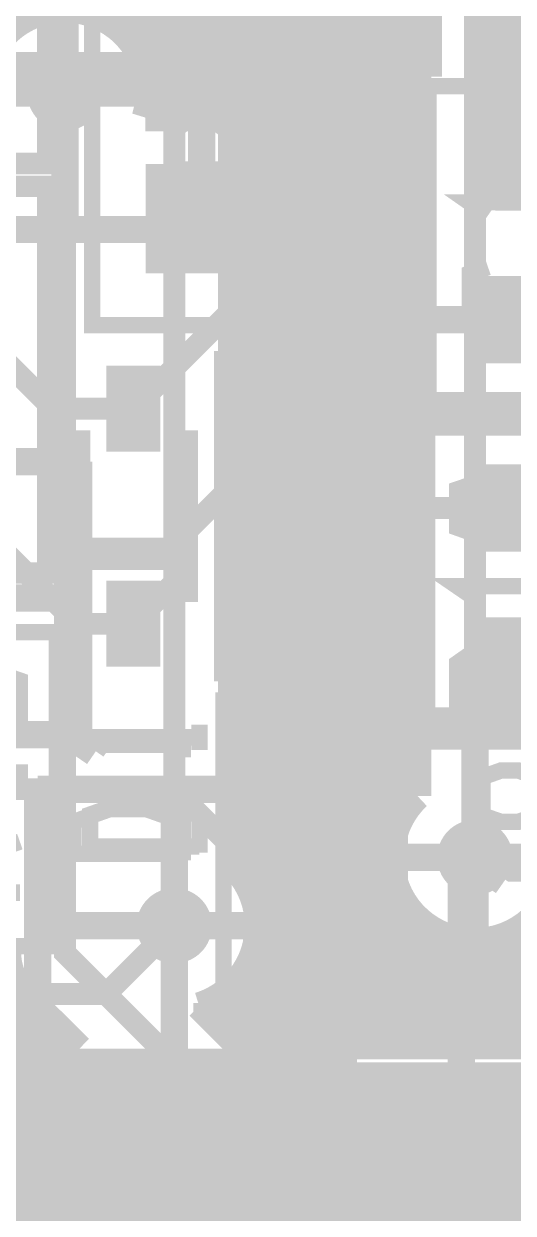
# Model space of a CAD drawing. Extents: x -1 to 101, y -64 to 41.
# Drawn here: x 69.72 to 74.27, y 13.84 to 24.9 of the extents above; entities that cross this region are included whole.
import ezdxf

# ---------------------------------------------------------------- set-up
doc = ezdxf.new("R2010")
doc.units = 0
doc.header["$MEASUREMENT"] = 0
doc.layers.get('0').update_dxf_attribs({"linetype": 'CONTINUOUS'})
for name, color, linetype in [('22-313-0_AST', 7, 'CONTINUOUS'), ('22-313-0_BOT', 7, 'CONTINUOUS'), ('22-313-0_DRD', 2, 'CONTINUOUS'), ('22-313-0_SMT', 3, 'CONTINUOUS'), ('22-313-0_SPT', 5, 'CONTINUOUS'), ('22-313-0_SST', 10, 'CONTINUOUS'), ('22-313-0_TOP', 14, 'CONTINUOUS'), ('THRUHOLE_TAP', 11, 'CONTINUOUS')]:
    doc.layers.add(name, color=color, linetype=linetype)

# ---------------------------------------------------------------- blocks, each defined once
blk = doc.blocks.new('RECTANGLE_5')
blk.add_solid([(0.25019, 0.40005), (0.25019, -0.40005), (-0.25019, 0.40005), (-0.25019, -0.40005)])
blk = doc.blocks.new('ROUND_47')
at = {"const_width": 0.35052}
blk.add_lwpolyline([(-0.17526, 0, 1), (0.17526, 0, 1)], format="xyb", close=True, dxfattribs=at)
blk = doc.blocks.new('RECTANGLE_2')
blk.add_solid([(0.4826, 0.4064), (0.4826, -0.4064), (-0.4826, 0.4064), (-0.4826, -0.4064)])
blk = doc.blocks.new('RECTANGLE_38')
blk.add_solid([(0.9017, 0.508), (0.9017, -0.508), (-0.9017, 0.508), (-0.9017, -0.508)])
blk = doc.blocks.new('ROUND_60')
at = {"const_width": 0.10033}
blk.add_lwpolyline([(-0.050164, 0, 1), (0.050164, 0, 1)], format="xyb", close=True, dxfattribs=at)

msp = doc.modelspace()

# ---------------------------------------------------------------- linework, layer by layer
at = {"layer": '22-313-0_AST'}
for points, const_width in [([(70.358, 27.432), (70.358, 22.098), (73.152, 22.098), (73.152, 27.432), (70.358, 27.432)], 0.1524), ([(69.94398, 23.60168), (65.94602, 23.60168), (65.94602, 27.19832), (69.94398, 27.19832), (69.94398, 23.60168)], 0.20066), ([(72.12584, 24.85898), (72.12584, 24.384), (71.44766, 24.85898), (71.27748, 24.85898), (71.10984, 24.80056), (71.10984, 24.44496), (71.27748, 24.384)], 0.1524), ([(75.1205, 21.3995), (75.1205, 24.3205), (73.4822, 24.3205), (73.4822, 21.3995), (75.1205, 21.3995)], 0.1524), ([(71.61784, 23.5458), (71.61784, 23.9014), (71.44766, 24.02078), (71.27748, 24.02078), (71.10984, 23.9014), (71.10984, 23.5458), (72.12584, 23.5458)], 0.1524), ([(71.61784, 23.84298), (72.12584, 24.02078)], 0.1524), ([(69.94398, 19.79168), (65.94602, 19.79168), (65.94602, 23.38832), (69.94398, 23.38832), (69.94398, 19.79168)], 0.20066), ([(74.88174, 23.23846), (73.86574, 23.23846), (74.03592, 23.11908)], 0.1524), ([(74.71156, 22.63648), (74.88174, 22.57806), (74.88174, 22.22246), (74.71156, 22.1615), (74.03592, 22.1615), (73.86574, 22.22246), (73.86574, 22.57806), (74.03592, 22.63648)], 0.1524), ([(71.5645, 21.7805), (71.5645, 18.8595), (73.2028, 18.8595), (73.2028, 21.7805), (71.5645, 21.7805)], 0.1524), ([(72.8599, 21.16074), (71.8439, 21.51634), (71.8439, 21.04136)], 0.1524), ([(73.4695, 21.1455), (73.4695, 18.2245), (75.1078, 18.2245), (75.1078, 21.1455), (73.4695, 21.1455)], 0.1524), ([(70.34022, 19.6215), (70.23862, 19.6215), (70.23862, 21.0185), (70.34022, 21.0185)], 0.20066), ([(71.13778, 21.0185), (71.23938, 21.0185), (71.23938, 19.6215), (71.13778, 19.6215)], 0.20066), ([(72.8599, 20.67814), (72.8599, 20.44192)], 0.1524), ([(74.2569, 20.56892), (74.2569, 20.21332), (74.08926, 20.15236), (73.91908, 20.15236), (73.7489, 20.21332), (73.7489, 20.56892), (73.91908, 20.62734), (74.08926, 20.62734), (74.7649, 20.39112)], 0.1524), ([(72.8599, 20.55876), (71.8439, 20.55876), (72.01408, 20.44192)], 0.1524), ([(70.23862, 19.92122), (70.23862, 20.02028), (71.23938, 20.02028), (71.23938, 19.92122), (70.23862, 19.92122)], 0.20066), ([(72.3519, 19.48434), (72.3519, 19.83994), (72.18426, 19.95932), (72.01408, 19.95932), (71.8439, 19.83994), (71.8439, 19.48434), (72.8599, 19.48434)], 0.1524), ([(72.3519, 19.78152), (72.8599, 19.95932)], 0.1524), ([(74.7649, 19.66976), (73.7489, 19.66976), (73.91908, 19.55292)], 0.1524), ([(68.3895, 19.2405), (68.3895, 16.3195), (70.0278, 16.3195), (70.0278, 19.2405), (68.3895, 19.2405)], 0.1524), ([(74.2569, 18.59534), (74.2569, 18.95094), (74.08926, 19.07032), (73.91908, 19.07032), (73.7489, 18.95094), (73.7489, 18.59534), (74.7649, 18.59534)], 0.1524), ([(74.2569, 18.89252), (74.7649, 19.07032)], 0.1524), ([(69.1769, 18.43532), (69.1769, 18.79092), (69.34708, 18.84934), (69.51726, 18.84934), (69.6849, 18.79092), (69.6849, 18.43532), (69.51726, 18.37436), (69.34708, 18.37436), (68.6689, 18.61312)], 0.1524), ([(73.2155, 15.6845), (73.2155, 18.6055), (71.5772, 18.6055), (71.5772, 15.6845), (73.2155, 15.6845)], 0.1524), ([(71.35368, 18.38198), (71.35368, 18.14576)], 0.1524), ([(71.35368, 18.2626), (70.33768, 18.2626), (70.50532, 18.14576)], 0.1524), ([(72.84974, 18.2245), (72.84974, 17.98828)], 0.1524), ([(72.84974, 18.10766), (71.83374, 18.10766), (72.00392, 17.98828)], 0.1524), ([(69.6849, 18.01114), (69.6849, 17.77492)], 0.1524), ([(69.6849, 17.89176), (68.6689, 17.89176), (68.83908, 17.77492)], 0.1524), ([(71.35368, 17.18818), (71.35368, 17.54378), (71.01332, 17.66316), (70.6755, 17.66316), (70.33768, 17.54378), (70.33768, 17.18818)], 0.1524), ([(72.84974, 17.50568), (72.84974, 17.0307), (72.17156, 17.50568), (72.00392, 17.50568), (71.83374, 17.44726), (71.83374, 17.09166), (72.00392, 17.0307)], 0.1524), ([(69.1769, 16.81734), (69.1769, 17.17294), (69.00926, 17.29232), (68.83908, 17.29232), (68.6689, 17.17294), (68.6689, 16.81734), (69.6849, 16.81734)], 0.1524), ([(69.1769, 17.11452), (69.6849, 17.29232)], 0.1524), ([(71.35368, 17.2466), (70.33768, 17.2466)], 0.1524), ([(72.34174, 16.1925), (72.34174, 16.5481), (72.17156, 16.66748), (72.00392, 16.66748), (71.83374, 16.5481), (71.83374, 16.1925), (72.84974, 16.1925)], 0.1524), ([(72.34174, 16.48968), (72.84974, 16.66748)], 0.1524)]:
    msp.add_lwpolyline(points, dxfattribs=dict(at, const_width=const_width))
at = {"layer": '22-313-0_BOT'}
for points, const_width in [([(72.7964, 35.92322), (72.7964, 15.3924)], 0.254), ([(73.025, 35.69462), (73.025, 15.3924)], 0.254), ([(73.914, 17.145), (73.914, 33.02)], 0.2032), ([(73.2536, 32.6009), (73.2536, 17.56156)], 0.254), ([(73.3806, 32.4485), (73.3806, 17.7165)], 0.254), ([(70.5104, 27.72156), (70.5104, 24.92502)], 0.254), ([(70.2818, 27.49042), (70.2818, 25.01646)], 0.254), ([(72.009, 27.559), (71.12, 26.67), (71.12, 16.51)], 0.2032), ([(72.5678, 27.0129), (72.5678, 15.3924)], 0.254), ([(69.8246, 26.94178), (69.8246, 24.98598)], 0.254), ([(72.1106, 26.7843), (72.1106, 15.3924)], 0.254), ([(72.3392, 26.85034), (72.3392, 15.3924)], 0.254), ([(69.596, 26.74874), (69.596, 24.85136)], 0.254), ([(70.5866, 26.67), (70.5866, 24.87168)], 0.254), ([(71.882, 26.67762), (71.882, 16.68272)], 0.254), ([(71.6534, 26.44902), (71.6534, 17.0815)], 0.254), ([(69.93128, 25.019), (53.8734, 25.019)], 0.254), ([(70.5866, 25.019), (70.27672, 25.019)], 0.254), ([(73.3806, 25.019), (71.6534, 25.019)], 0.254), ([(73.3806, 24.7904), (71.6534, 24.7904)], 0.254), ([(73.3806, 24.5618), (71.6534, 24.5618)], 0.254), ([(90.424, 24.511), (83.947, 24.511), (83.947, 18.161), (79.756, 13.97), (73.279, 13.97), (73.279, 7.366)], 0.254), ([(73.3806, 24.3332), (71.6534, 24.3332)], 0.254), ([(76.708, 15.875), (75.692, 14.859), (71.501, 14.859), (70.104, 16.256), (70.104, 24.257)], 0.2032), ([(73.3806, 24.1046), (71.6534, 24.1046)], 0.254), ([(73.3806, 23.876), (71.6534, 23.876)], 0.254), ([(73.3806, 23.6474), (71.6534, 23.6474)], 0.254), ([(73.3806, 23.4188), (71.6534, 23.4188)], 0.254), ([(73.3806, 23.1902), (71.6534, 23.1902)], 0.254), ([(73.3806, 22.9616), (71.6534, 22.9616)], 0.254), ([(73.3806, 22.733), (71.6534, 22.733)], 0.254), ([(73.3806, 22.5044), (71.6534, 22.5044)], 0.254), ([(73.3806, 22.2758), (71.6534, 22.2758)], 0.254), ([(73.3806, 22.0472), (71.6534, 22.0472)], 0.254), ([(73.3806, 21.8186), (71.6534, 21.8186)], 0.254), ([(73.3806, 21.59), (71.6534, 21.59)], 0.254), ([(73.3806, 21.3614), (71.6534, 21.3614)], 0.254), ([(73.3806, 21.1328), (71.6534, 21.1328)], 0.254), ([(73.3806, 20.9042), (71.6534, 20.9042)], 0.254), ([(73.3806, 20.6756), (71.6534, 20.6756)], 0.254), ([(73.3806, 20.447), (71.6534, 20.447)], 0.254), ([(73.3806, 20.2184), (71.6534, 20.2184)], 0.254), ([(73.3806, 19.9898), (71.6534, 19.9898)], 0.254), ([(73.3806, 19.7612), (71.6534, 19.7612)], 0.254), ([(70.8025, 11.2395), (70.8025, 13.0175), (67.564, 16.256), (67.564, 19.685)], 0.2032), ([(73.3806, 19.5326), (71.6534, 19.5326)], 0.254), ([(73.3806, 19.304), (71.6534, 19.304)], 0.254), ([(73.3806, 19.0754), (71.6534, 19.0754)], 0.254), ([(73.3806, 18.8468), (71.6534, 18.8468)], 0.254), ([(73.3806, 18.6182), (71.6534, 18.6182)], 0.254), ([(73.3806, 18.3896), (71.6534, 18.3896)], 0.254), ([(73.3806, 18.161), (71.6534, 18.161)], 0.254), ([(73.3806, 17.9324), (71.6534, 17.9324)], 0.254), ([(73.3679, 17.7038), (71.6534, 17.7038)], 0.254), ([(73.20534, 17.4752), (71.6534, 17.4752)], 0.254), ([(73.1393, 17.2466), (71.6534, 17.2466)], 0.254), ([(73.14184, 17.018), (71.71436, 17.018)], 0.254), ([(73.21804, 16.7894), (71.84898, 16.7894)], 0.254), ([(73.2536, 16.7259), (73.2536, 15.3924)], 0.254), ([(73.3933, 16.5608), (71.89978, 16.5608)], 0.254), ([(73.4822, 16.49222), (73.4822, 15.3924)], 0.254), ([(73.7108, 16.39062), (73.7108, 15.3924)], 0.254), ([(73.9394, 16.36268), (73.9394, 15.3924)], 0.254), ([(74.168, 16.40586), (74.168, 15.3924)], 0.254), ([(76.073, 16.3322), (71.87946, 16.3322)], 0.254), ([(71.882, 16.33728), (71.882, 15.3924)], 0.254), ([(69.596, 16.09344), (69.596, 15.367)], 0.254), ([(75.96124, 16.1036), (71.78802, 16.1036)], 0.254), ([(71.6534, 15.9385), (71.6534, 15.46098)], 0.254), ([(69.73062, 15.875), (68.69938, 15.875)], 0.254), ([(69.72554, 15.87754), (70.23862, 15.367)], 0.254), ([(75.92568, 15.875), (71.57466, 15.875)], 0.254), ([(69.8246, 15.78102), (69.8246, 15.367)], 0.254), ([(71.35114, 15.76324), (71.72198, 15.3924)], 0.254), ([(71.4248, 15.79118), (71.4248, 15.68958)], 0.254), ([(69.95922, 15.6464), (68.92798, 15.6464)], 0.254), ([(75.72502, 15.6464), (71.46798, 15.6464)], 0.254), ([(70.0532, 15.55242), (70.0532, 15.367)], 0.254), ([(70.18782, 15.4178), (69.15658, 15.4178)], 0.254), ([(70.23862, 15.367), (69.20738, 15.367)], 0.254), ([(75.49642, 15.4178), (71.69658, 15.4178)], 0.254), ([(75.47102, 15.3924), (71.72198, 15.3924)], 0.254), ([(73.5076, 13.97), (73.5076, 7.366)], 0.254), ([(73.7362, 13.97), (73.7362, 7.366)], 0.254), ([(73.9648, 13.97), (73.9648, 7.366)], 0.254), ([(74.1934, 13.97), (74.1934, 7.366)], 0.254), ([(88.3158, 13.7668), (73.279, 13.7668)], 0.254)]:
    msp.add_lwpolyline(points, dxfattribs=dict(at, const_width=const_width))
at = {"layer": '22-313-0_BOT', "const_width": 0.254}
for points in [[(70.104, 25.03932, 0.4142136), (69.32168, 24.257)], [(70.5866, 24.87168, 0.1679541), (70.104, 25.03849)], [(73.3806, 17.7165, 0.2078862), (73.13225, 17.145)], [(73.13168, 17.145, 0.4142136), (73.914, 16.36268)], [(73.914, 16.36268, 0.4142136), (74.69632, 17.145)], [(71.90232, 16.51, 0.2078862), (71.65379, 17.08192)], [(71.35114, 15.76324, 0.3287909), (71.90232, 16.51)], [(69.5706, 16.256, 0.1989124), (69.72683, 15.87883)], [(69.5706, 16.256, 0.1989124), (69.72683, 15.87883)]]:
    msp.add_lwpolyline(points, format="xyb", dxfattribs=at)
at = {"layer": '22-313-0_DRD', "const_width": 0.254}
for points in [[(70.104, 27.051), (70.104, 24.511)], [(70.104, 27.051), (70.104, 24.511)], [(71.374, 24.511), (71.374, 27.051)], [(71.374, 24.511), (71.374, 27.051)], [(70.104, 25.527), (70.104, 22.987)], [(71.374, 22.987), (71.374, 25.527)], [(68.834, 24.511), (71.374, 24.511)], [(68.834, 24.511), (71.374, 24.511)], [(71.374, 24.257), (68.834, 24.257)], [(68.834, 22.987), (71.374, 22.987)], [(70.231, 20.828), (67.691, 20.828)], [(70.231, 18.288), (70.231, 20.828)], [(70.231, 19.558), (67.691, 19.558)], [(72.644, 18.415), (72.644, 15.875)], [(75.184, 18.415), (72.644, 18.415)], [(73.914, 18.415), (73.914, 15.875)], [(67.691, 18.288), (70.231, 18.288)], [(69.85, 17.78), (69.85, 15.24)], [(72.39, 17.78), (69.85, 17.78)], [(71.12, 17.78), (71.12, 15.24)], [(72.39, 15.24), (72.39, 17.78)], [(72.517, 17.145), (72.517, 14.605)], [(75.057, 17.145), (72.517, 17.145)], [(75.184, 17.145), (72.644, 17.145)], [(73.787, 17.145), (73.787, 14.605)], [(72.39, 16.51), (69.85, 16.51)], [(75.057, 15.875), (72.517, 15.875)], [(72.644, 15.875), (75.184, 15.875)], [(69.85, 15.24), (72.39, 15.24)], [(72.517, 14.605), (75.057, 14.605)]]:
    msp.add_lwpolyline(points, dxfattribs=at)
at = {"layer": '22-313-0_SST'}
for points, const_width in [([(70.358, 27.432), (73.152, 27.432), (73.152, 22.098), (70.358, 22.098), (70.358, 27.432)], 0.1524), ([(69.94398, 23.60168), (69.94398, 27.19832), (65.94602, 27.19832), (65.94602, 23.60168), (69.94398, 23.60168)], 0.20066), ([(74.86142, 25.1841), (75.02906, 25.12568), (75.02906, 24.77008), (74.86142, 24.71166), (74.18324, 24.71166), (74.01306, 24.77008), (74.01306, 25.12568), (74.18324, 25.1841)], 0.1524), ([(75.1205, 21.3995), (75.1205, 24.3205), (73.4822, 24.3205), (73.4822, 21.3995), (75.1205, 21.3995)], 0.1524), ([(69.94398, 19.79168), (69.94398, 23.38832), (65.94602, 23.38832), (65.94602, 19.79168), (69.94398, 19.79168)], 0.20066), ([(71.5645, 21.7805), (71.5645, 18.8595), (73.2028, 18.8595), (73.2028, 21.7805), (71.5645, 21.7805)], 0.1524), ([(72.96658, 21.02612), (71.95058, 21.38172), (71.95058, 20.90674)], 0.1524), ([(73.4695, 21.1455), (73.4695, 18.2245), (75.1078, 18.2245), (75.1078, 21.1455), (73.4695, 21.1455)], 0.1524), ([(70.34022, 21.0185), (70.23862, 21.0185), (70.23862, 19.6215), (70.34022, 19.6215)], 0.1524), ([(71.13778, 19.6215), (71.23938, 19.6215), (71.23938, 21.0185), (71.13778, 21.0185)], 0.1524), ([(72.96658, 20.54352), (72.96658, 20.30476)], 0.1524), ([(72.96658, 20.42414), (71.95058, 20.42414), (72.12076, 20.30476)], 0.1524), ([(70.23862, 19.92122), (70.23862, 20.02028), (71.23938, 20.02028), (71.23938, 19.92122), (70.23862, 19.92122)], 0.1524), ([(72.45858, 19.34972), (72.45858, 19.70532), (72.2884, 19.82216), (72.12076, 19.82216), (71.95058, 19.70532), (71.95058, 19.34972), (72.96658, 19.34972)], 0.1524), ([(72.45858, 19.64436), (72.96658, 19.82216)], 0.1524), ([(68.3895, 19.2405), (68.3895, 16.3195), (70.0278, 16.3195), (70.0278, 19.2405), (68.3895, 19.2405)], 0.1524), ([(73.2155, 15.6845), (73.2155, 18.6055), (71.5772, 18.6055), (71.5772, 15.6845), (73.2155, 15.6845)], 0.1524), ([(71.19874, 18.3134), (71.19874, 18.07718)], 0.1524), ([(71.19874, 18.19402), (70.18274, 18.19402), (70.35292, 18.07718)], 0.1524), ([(74.49058, 17.89176), (74.49058, 17.53616), (74.3204, 17.47774), (74.15276, 17.47774), (73.98258, 17.53616), (73.98258, 17.89176), (74.15276, 17.95272), (74.3204, 17.95272), (74.99858, 17.71396)], 0.1524), ([(71.19874, 17.1196), (71.19874, 17.4752), (70.86092, 17.59458), (70.52056, 17.59458), (70.18274, 17.4752), (70.18274, 17.1196)], 0.1524), ([(71.19874, 17.17802), (70.18274, 17.17802)], 0.1524), ([(74.99858, 16.99514), (73.98258, 16.99514), (74.15276, 16.87576)], 0.1524), ([(74.49058, 15.92072), (74.49058, 16.27632), (74.3204, 16.39316), (74.15276, 16.39316), (73.98258, 16.27632), (73.98258, 15.92072), (74.99858, 15.92072)], 0.1524), ([(72.74306, 15.31366), (72.74306, 15.0749)], 0.1524), ([(72.74306, 15.19428), (71.72706, 15.19428), (71.89724, 15.0749)], 0.1524), ([(72.74306, 14.5923), (72.74306, 14.11986), (72.06742, 14.5923), (71.89724, 14.5923), (71.72706, 14.53388), (71.72706, 14.17828), (71.89724, 14.11986)], 0.1524)]:
    msp.add_lwpolyline(points, dxfattribs=dict(at, const_width=const_width))
at = {"layer": '22-313-0_TOP'}
for points, const_width in [([(83.185, 26.7462), (83.185, 18.415), (78.74, 13.97), (67.437, 13.97)], 2.54), ([(70.3834, 27.6606), (70.3834, 24.98598)], 0.254), ([(73.1266, 27.6606), (73.1266, 21.8694)], 0.254), ([(73.3552, 27.6606), (73.3552, 20.9296)], 0.254), ([(69.9262, 27.10688), (69.9262, 25.01646)], 0.254), ([(74.295, 23.5712), (74.295, 26.035), (75.0062, 26.7462), (76.2, 26.7462)], 0.762), ([(73.4822, 26.035), (73.4822, 24.4094)], 0.254), ([(70.612, 25.5016), (70.612, 24.85136)], 0.254), ([(70.8406, 25.5016), (70.8406, 24.51862)], 0.254), ([(71.0692, 25.5016), (71.0692, 24.0284)], 0.254), ([(71.2978, 25.5016), (71.2978, 24.0284)], 0.254), ([(71.5264, 25.5016), (71.5264, 24.0284)], 0.254), ([(71.755, 25.5016), (71.755, 24.0284)], 0.254), ([(71.9836, 25.5016), (71.9836, 24.0284)], 0.254), ([(72.2122, 25.5016), (72.2122, 24.0284)], 0.254), ([(72.4408, 25.5016), (72.4408, 24.0284)], 0.254), ([(72.6694, 25.5016), (72.6694, 24.0284)], 0.254), ([(72.898, 25.5016), (72.898, 24.0284)], 0.254), ([(69.8754, 25.28062), (69.8754, 25.00376)], 0.254), ([(73.4822, 24.9682), (70.42658, 24.9682)], 0.254), ([(73.4822, 24.7396), (70.71868, 24.7396)], 0.254), ([(73.4822, 24.511), (70.84314, 24.511)], 0.254), ([(70.104, 24.257), (69.91096, 24.45004), (68.99402, 24.45004)], 0.2032), ([(73.3806, 24.4094), (73.3806, 22.987)], 0.254), ([(73.4822, 24.4094), (73.3806, 24.4094)], 0.254), ([(73.3806, 24.2824), (70.88378, 24.2824)], 0.254), ([(73.0885, 24.0284), (70.85076, 24.0284)], 0.254), ([(73.3806, 24.0538), (70.85838, 24.0538)], 0.254), ([(73.0885, 24.0284), (73.0885, 22.1488)], 0.254), ([(73.3806, 23.8252), (73.0885, 23.8252)], 0.254), ([(73.3806, 23.5966), (73.0885, 23.5966)], 0.254), ([(74.295, 23.5712), (76.18476, 23.5712), (76.2, 23.55596)], 0.381), ([(73.3806, 23.368), (73.0885, 23.368)], 0.254), ([(73.3806, 23.1394), (73.0885, 23.1394)], 0.254), ([(71.755, 23.0886), (71.755, 22.33676), (70.739, 21.32076)], 0.2032), ([(73.3806, 22.9108), (73.0885, 22.9108)], 0.254), ([(73.3806, 22.987), (73.3806, 22.733)], 0.254), ([(73.3806, 22.6822), (73.0885, 22.6822)], 0.254), ([(73.3806, 22.733), (73.3806, 21.3106)], 0.254), ([(70.739, 21.32076), (69.99224, 21.32076), (68.99402, 22.31898), (68.99402, 22.53996)], 0.2032), ([(73.3806, 22.4536), (73.0885, 22.4536)], 0.254), ([(73.0885, 22.1488), (72.25284, 22.1488)], 0.254), ([(72.4408, 22.1488), (72.4408, 21.8694)], 0.254), ([(72.6694, 22.1488), (72.6694, 21.8694)], 0.254), ([(72.898, 22.1488), (72.898, 21.8694)], 0.254), ([(73.3806, 22.225), (73.0885, 22.225)], 0.254), ([(73.3806, 22.1488), (74.295, 22.1488)], 0.254), ([(75.2094, 22.1488), (74.295, 22.1488)], 0.254), ([(72.2122, 22.0599), (72.2122, 21.8694)], 0.254), ([(72.13092, 21.9583), (72.04202, 21.8694)], 0.254), ([(73.3806, 21.9964), (72.16648, 21.9964)], 0.254), ([(73.3044, 21.8694), (72.04202, 21.8694)], 0.254), ([(73.3044, 21.8694), (73.3044, 20.92706)], 0.254), ([(73.3806, 21.7678), (73.3044, 21.7678)], 0.254), ([(73.3806, 21.5392), (73.3044, 21.5392)], 0.254), ([(75.03922, 21.3106), (73.3044, 21.3106)], 0.254), ([(75.03922, 21.3106), (73.3806, 21.3106)], 0.254), ([(74.96302, 21.2344), (73.3806, 21.2344)], 0.254), ([(73.3806, 21.2344), (73.3806, 20.9296)], 0.254), ([(73.5838, 21.3106), (73.5838, 21.2344)], 0.254), ([(73.8124, 21.3106), (73.8124, 21.2344)], 0.254), ([(74.041, 21.3106), (74.041, 21.2344)], 0.254), ([(74.2696, 21.3106), (74.2696, 21.2344)], 0.254), ([(73.3806, 21.082), (73.3044, 21.082)], 0.254), ([(70.739, 19.31924), (71.12, 19.70024), (71.12, 20.066), (72.0852, 21.0312), (72.39, 21.0312)], 0.2032), ([(73.3806, 20.9296), (73.3552, 20.9296)], 0.254), ([(74.295, 20.3962), (74.8792, 20.3962), (75.438, 20.955), (76.2, 20.955)], 0.2032), ([(70.739, 19.31924), (70.21576, 19.31924), (68.99402, 20.54098), (68.99402, 20.64004)], 0.2032), ([(72.39, 19.6088), (72.5678, 19.6088), (73.3552, 20.3962), (74.295, 20.3962)], 0.2032), ([(72.39, 19.6088), (72.39, 17.8562)], 0.2032), ([(64.10452, 10.63752), (67.437, 13.97), (67.564, 14.097), (74.93, 14.097), (74.93, 18.288), (74.295, 18.923), (74.295, 18.9738)], 0.762), ([(62.992, 17.78), (71.12, 17.78), (71.755, 17.145), (73.914, 17.145)], 0.2032), ([(73.3425, 16.6116), (73.3044, 16.6116)], 0.254), ([(73.3044, 16.6116), (73.3044, 16.002)], 0.254), ([(73.3552, 16.5989), (73.3552, 16.002)], 0.254), ([(71.12, 16.51), (70.485, 15.875), (64.262, 15.875), (63.627, 16.51), (57.912, 16.51)], 0.2032), ([(73.45934, 16.51), (73.3044, 16.51)], 0.254), ([(73.3044, 16.4338), (72.39, 16.4338)], 0.254), ([(73.787, 15.875), (73.533, 15.875), (72.9742, 16.4338), (72.39, 16.4338)], 0.2032), ([(73.5838, 16.43634), (73.5838, 16.002)], 0.254), ([(73.8124, 16.3703), (73.8124, 16.002)], 0.254), ([(74.041, 16.37284), (74.041, 16.002)], 0.254), ([(74.1172, 16.39062), (74.1172, 16.002)], 0.254), ([(74.1172, 16.2814), (73.3044, 16.2814)], 0.254), ([(74.1172, 16.0528), (73.3044, 16.0528)], 0.254), ([(74.1172, 16.002), (73.3044, 16.002)], 0.254)]:
    msp.add_lwpolyline(points, dxfattribs=dict(at, const_width=const_width))
at = {"layer": '22-313-0_TOP', "const_width": 0.254}
for points in [[(70.104, 25.03932, 0.0744035), (69.875, 25.00505)], [(70.88632, 24.257, 0.4142136), (70.104, 25.03932)], [(70.85076, 24.0284, 0.0744029), (70.88497, 24.257)], [(72.13092, 21.9583, 0.1073492), (72.25405, 22.14834)], [(72.13092, 21.9583, 0.1073492), (72.25405, 22.14834)], [(73.3552, 20.9296, 0.0238559), (73.30439, 20.92717)], [(73.3552, 20.9296, 0.0238559), (73.30439, 20.92717)], [(73.3425, 16.6116, 0.2078862), (73.914, 16.36325)], [(73.914, 16.36268, 0.0658738), (74.11747, 16.3896)]]:
    msp.add_lwpolyline(points, format="xyb", dxfattribs=at)

# ---------------------------------------------------------------- block references
at = {"layer": '22-313-0_AST'}
for p in [(70.739, 21.32076), (70.739, 19.31924)]:
    msp.add_blockref('RECTANGLE_5', p, dxfattribs=at)
at = {"layer": '22-313-0_BOT'}
for p in [(70.104, 24.257), (73.914, 17.145), (71.12, 16.51), (73.787, 15.875)]:
    msp.add_blockref('ROUND_47', p, dxfattribs=at)
at = {"layer": '22-313-0_SMT'}
for name, p in [('RECTANGLE_2', (74.295, 23.5712)), ('RECTANGLE_38', (71.755, 23.0886)), ('RECTANGLE_2', (74.295, 22.1488)), ('RECTANGLE_5', (70.739, 21.32076)), ('RECTANGLE_2', (72.39, 21.0312)), ('RECTANGLE_2', (74.295, 20.3962)), ('RECTANGLE_2', (72.39, 19.6088)), ('RECTANGLE_5', (70.739, 19.31924)), ('RECTANGLE_2', (74.295, 18.9738)), ('RECTANGLE_2', (72.39, 17.8562)), ('RECTANGLE_2', (72.39, 16.4338))]:
    msp.add_blockref(name, p, dxfattribs=at)
at = {"layer": '22-313-0_SPT'}
for name, p in [('RECTANGLE_2', (74.295, 23.5712)), ('RECTANGLE_38', (71.755, 23.0886)), ('RECTANGLE_2', (74.295, 22.1488)), ('RECTANGLE_5', (70.739, 21.32076)), ('RECTANGLE_2', (72.39, 21.0312)), ('RECTANGLE_2', (74.295, 20.3962)), ('RECTANGLE_2', (72.39, 19.6088)), ('RECTANGLE_5', (70.739, 19.31924)), ('RECTANGLE_2', (74.295, 18.9738)), ('RECTANGLE_2', (72.39, 17.8562)), ('RECTANGLE_2', (72.39, 16.4338))]:
    msp.add_blockref(name, p, dxfattribs=at)
at = {"layer": '22-313-0_TOP'}
for name, p in [('ROUND_47', (70.104, 24.257)), ('RECTANGLE_2', (74.295, 23.5712)), ('RECTANGLE_38', (71.755, 23.0886)), ('RECTANGLE_2', (74.295, 22.1488)), ('RECTANGLE_5', (70.739, 21.32076)), ('RECTANGLE_2', (72.39, 21.0312)), ('RECTANGLE_2', (74.295, 20.3962)), ('RECTANGLE_2', (72.39, 19.6088)), ('RECTANGLE_5', (70.739, 19.31924)), ('RECTANGLE_2', (74.295, 18.9738)), ('RECTANGLE_2', (72.39, 17.8562)), ('ROUND_47', (73.914, 17.145)), ('ROUND_47', (71.12, 16.51)), ('RECTANGLE_2', (72.39, 16.4338)), ('ROUND_47', (73.787, 15.875))]:
    msp.add_blockref(name, p, dxfattribs=at)
at = {"layer": 'THRUHOLE_TAP'}
for p in [(70.104, 24.257), (73.914, 17.145), (71.12, 16.51), (73.787, 15.875)]:
    msp.add_blockref('ROUND_60', p, dxfattribs=at)

doc.saveas('drawing.dxf')
